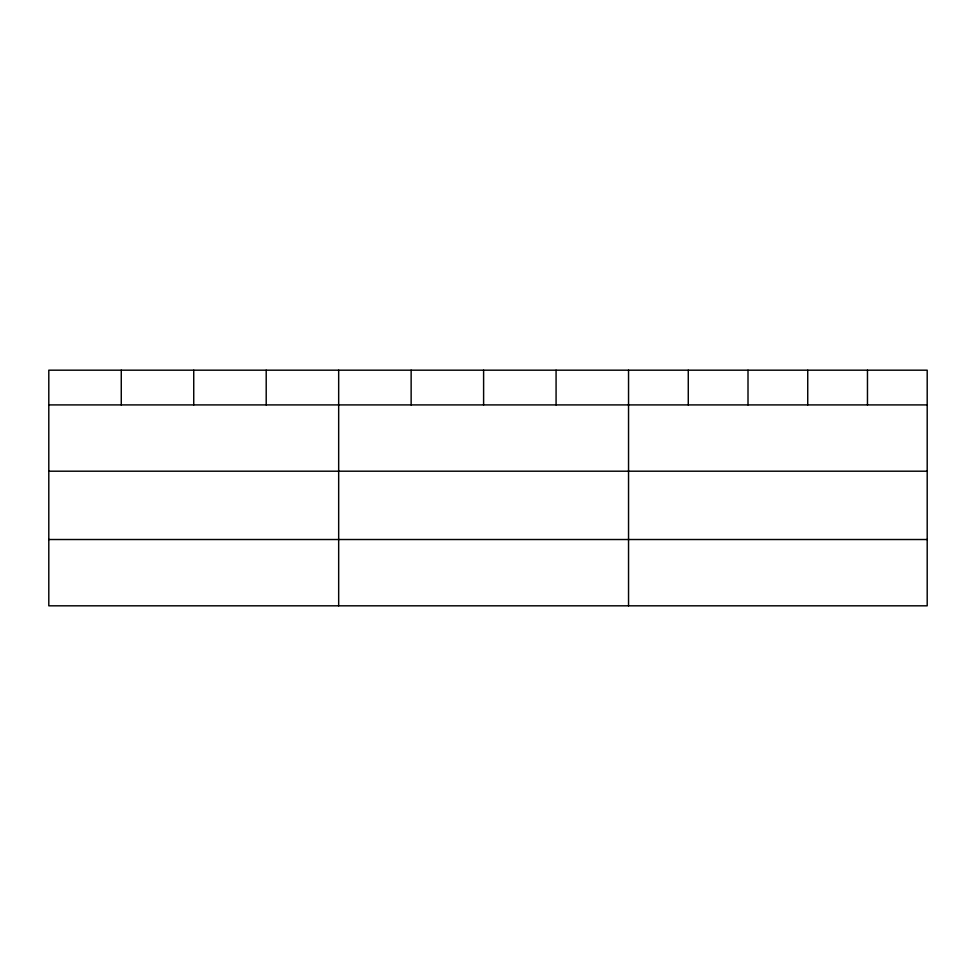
<?xml version="1.0" encoding="UTF-8"?>
<svg xmlns="http://www.w3.org/2000/svg" width="976" height="976" viewBox="0 0 976 976"><rect width="100%" height="100%" fill="white"/><g stroke="black" fill="none" stroke-linecap="round" stroke-linejoin="round"><path stroke-width="1.46" d="M927.2 471.201L927.2 370.185L48.8 370.185L48.8 605.815L927.2 605.815L927.2 471.201L48.8 471.201M48.8 404.906L927.2 404.906M48.8 539.521L927.2 539.521M867.469 370.185L867.469 404.906M807.738 370.185L807.738 404.906M748.006 370.185L748.006 404.906M688.275 370.185L688.275 404.906M628.544 370.185L628.544 605.815M556.076 370.185L556.076 404.906M483.608 370.185L483.608 404.906M411.14 370.185L411.14 404.906M338.672 370.185L338.672 605.815M266.204 370.185L266.204 404.906M193.736 370.185L193.736 404.906M121.268 370.185L121.268 404.906"/></g></svg>
